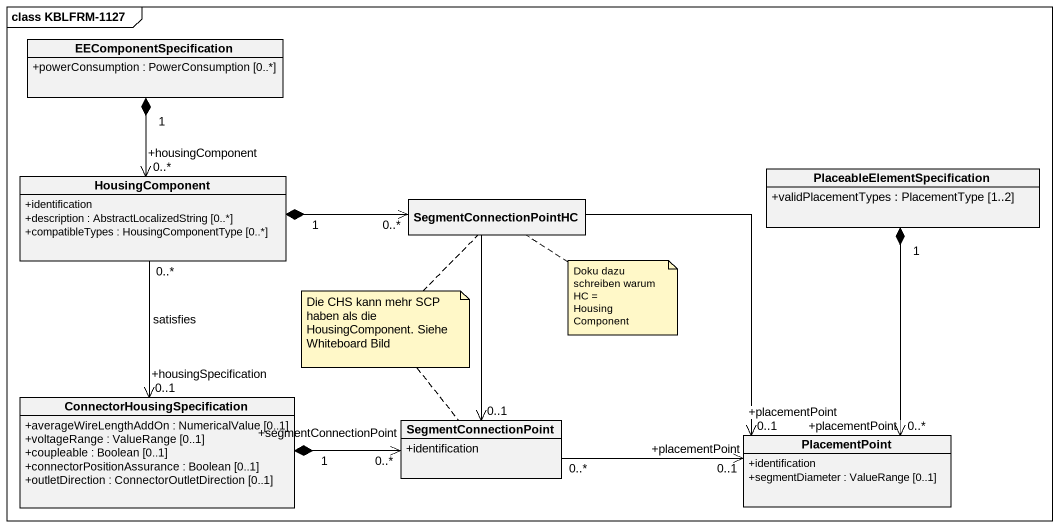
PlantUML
@startuml
mainframe class KBLFRM-1127
hide circle
hide empty members
skinparam classAttributeIconSize 0
class EEComponentSpecification {
  +powerConsumption : PowerConsumption [0..*]
}
class HousingComponent {
  +identification
  +description : AbstractLocalizedString [0..*]
  +compatibleTypes : HousingComponentType [0..*]
}
class "PlaceableElementSpecification" as PlaceableElementSpecificatio {
  +validPlacementTypes : PlacementType [1..2]
}
class SegmentConnectionPointHC
class "ConnectorHousingSpecification" as ConnectorHousingSpecificatio {
  +averageWireLengthAddOn : NumericalValue [0..1]
  +voltageRange : ValueRange [0..1]
  +coupleable : Boolean [0..1]
  +connectorPositionAssurance : Boolean [0..1]
  +outletDirection : ConnectorOutletDirection [0..1]
}
class SegmentConnectionPoint {
  +identification
}
class PlacementPoint {
  +identification
  +segmentDiameter : ValueRange [0..1]
}
EEComponentSpecification "1" *--> "+housingComponent\n0..*" HousingComponent
HousingComponent "1" *-right-> "0..*" SegmentConnectionPointHC
HousingComponent "0..*" --> "+housingSpecification\n0..1" ConnectorHousingSpecificatio : satisfies
PlaceableElementSpecificatio "1" *--> "+placementPoint\n0..*" PlacementPoint
SegmentConnectionPointHC --> "0..1" SegmentConnectionPoint
SegmentConnectionPointHC --> "0..1\n+placementPoint" PlacementPoint
SegmentConnectionPoint "+segmentConnectionPoint\n0..*" <-left-* "1" ConnectorHousingSpecificatio
SegmentConnectionPoint "0..*" -right-> "+placementPoint\n0..1" PlacementPoint
note bottom of SegmentConnectionPointHC : Doku dazu schreiben warum HC = HousingComponent
note as N2
  Die CHS kann mehr SCP haben als die HousingComponent. Siehe Whiteboard Bild
end note
N2 .. SegmentConnectionPointHC
N2 .. SegmentConnectionPoint
@enduml
